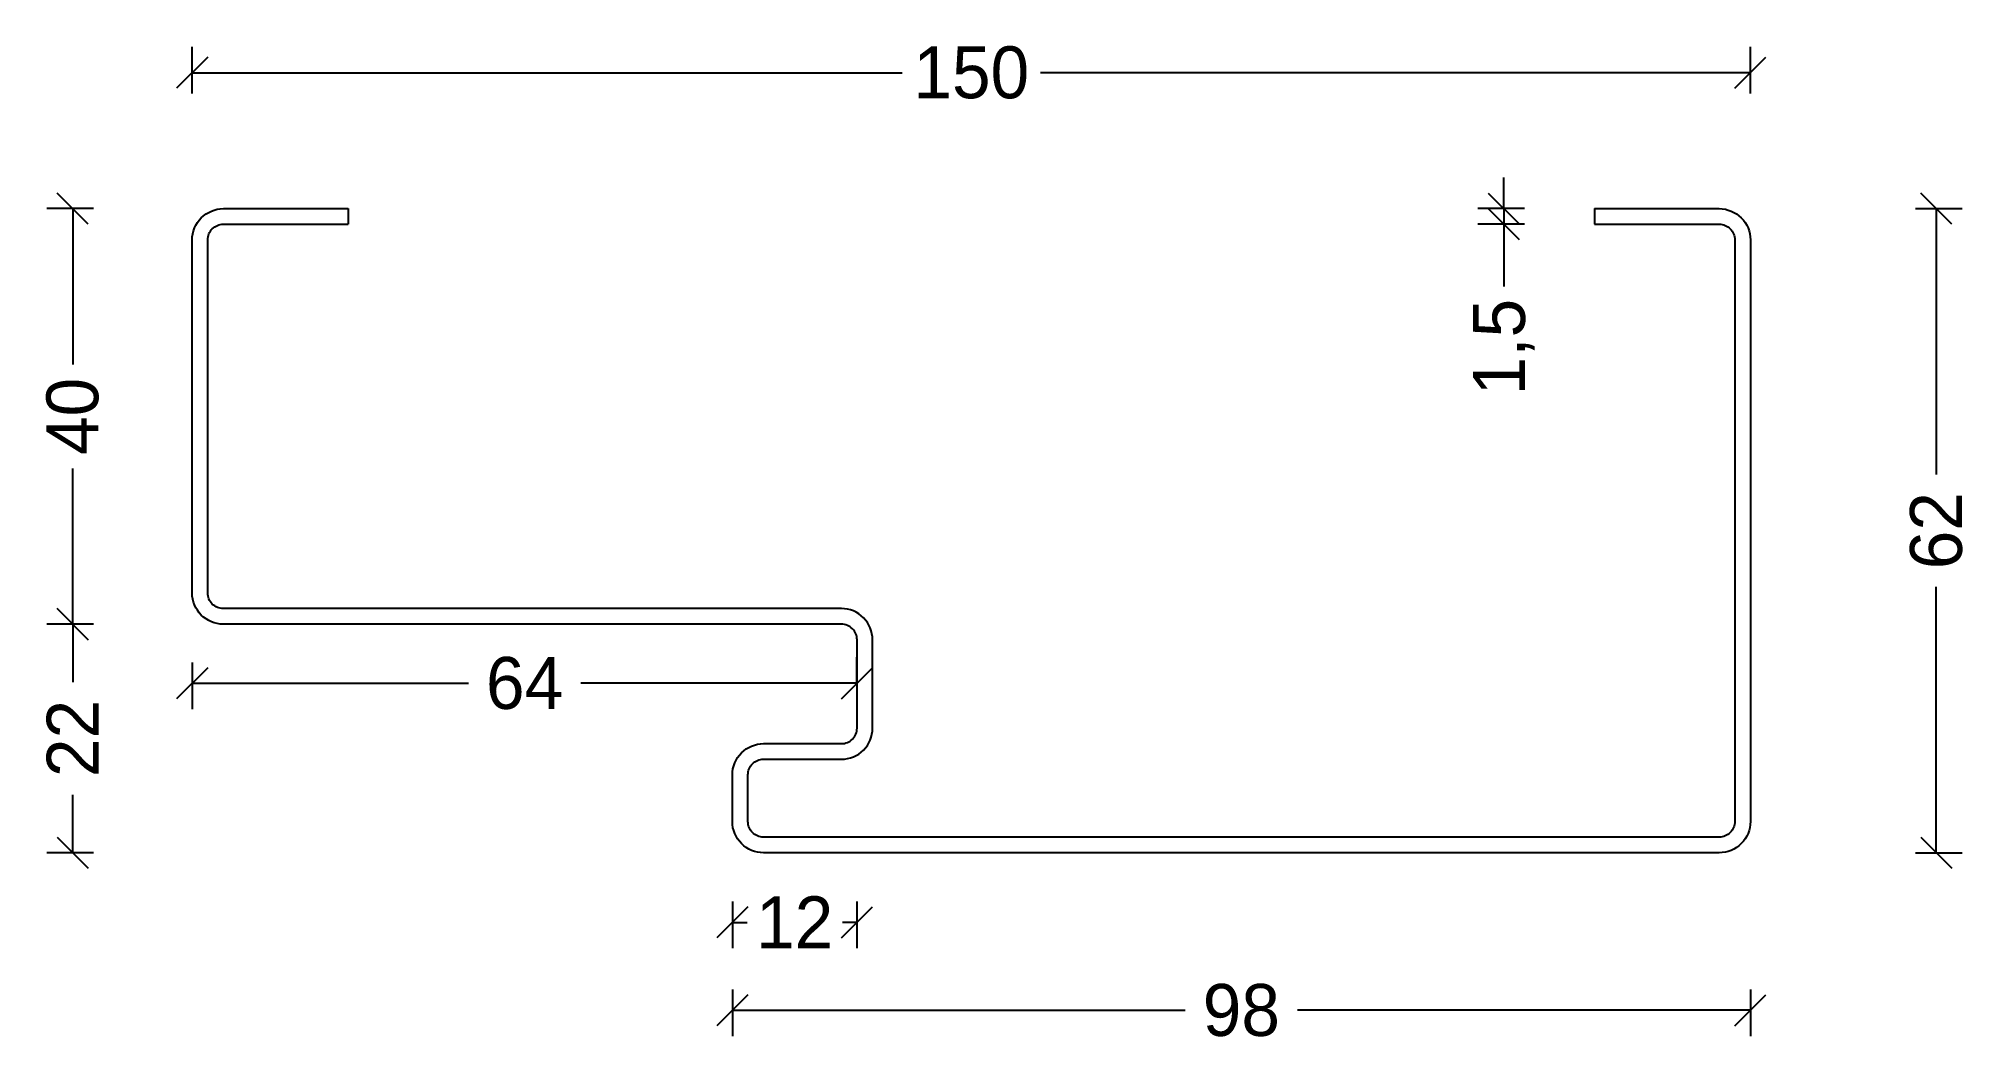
# Model space of a CAD drawing. Header units: inches. Extents: x -1 to 185, y -1 to 96.
import ezdxf

# ---------------------------------------------------------------- set-up
doc = ezdxf.new("R2010")
doc.units = ezdxf.units.IN
doc.header["$MEASUREMENT"] = 0
doc.layers.add('A-DIMS-INSD', color=7, linetype='Continuous')
doc.dimstyles.new('Sh', dxfattribs={"dimscale": 2, "dimtxt": 2.5, "dimasz": 1.5, "dimexe": 1.25, "dimexo": 0.625, "dimtad": 0, "dimtxsty": 'Standard', "dimblk": 'OBLIQUE', "dimcen": 2.5, "dimadec": 0, "dimazin": 0, "dimtfac": 1, "dimtmove": 0, "dimatfit": 3, "dimfxl": 1, "dimfxlon": 1, "dimarcsym": 0})

# ---------------------------------------------------------------- blocks, each defined once
blk = doc.blocks.new('_Oblique')
at = {"color": 0, "linetype": 'ByBlock', "lineweight": -2}
blk.add_line((-0.5, -0.5), (0.5, 0.5), dxfattribs=at)
blk = doc.blocks.new('*D14')
at = {"layer": 'A-DIMS-INSD', "color": 0, "lineweight": -2, "transparency": 16777216}
for p, q in [((4.6, 39.78), (0.1, 39.78)), ((2.6, 39.78), (2.6, 34.2)), ((2.6, 17.78), (2.6, 23.36)), ((4.6, 17.78), (0.1, 17.78))]:
    blk.add_line(p, q, dxfattribs=at)
at = {"layer": 'Defpoints', "color": 0, "transparency": 16777216}
for p in [(2.6, 39.78), (76.6, 39.78), (91.14, 17.78)]:
    blk.add_point(p, dxfattribs=at)
at = {"layer": 'A-DIMS-INSD', "color": 0, "lineweight": -2, "transparency": 16777216, "xscale": 3, "yscale": 3, "zscale": 3}
for p, rotation in [((2.6, 39.78), 90), ((2.6, 17.78), 270)]:
    blk.add_blockref('_Oblique', p, dxfattribs=dict(at, rotation=rotation))
at = {"layer": 'A-DIMS-INSD', "color": 0, "transparency": 16777216, "insert": (2.6, 28.78), "char_height": 5, "attachment_point": 5, "rotation": 90}
blk.add_mtext('22', dxfattribs=at)
blk = doc.blocks.new('*D15')
at = {"layer": 'A-DIMS-INSD', "color": 0, "lineweight": -2, "transparency": 16777216}
for p, q in [((4.6, 79.78), (0.1, 79.78)), ((2.6, 79.78), (2.6, 64.78)), ((2.6, 39.78), (2.6, 54.78)), ((4.6, 39.78), (0.1, 39.78))]:
    blk.add_line(p, q, dxfattribs=at)
at = {"layer": 'Defpoints', "color": 0, "transparency": 16777216}
for p in [(2.6, 79.78), (17.1, 79.78), (17.1, 39.78)]:
    blk.add_point(p, dxfattribs=at)
at = {"layer": 'A-DIMS-INSD', "color": 0, "lineweight": -2, "transparency": 16777216, "xscale": 3, "yscale": 3, "zscale": 3}
for p, rotation in [((2.6, 79.78), 90), ((2.6, 39.78), 270)]:
    blk.add_blockref('_Oblique', p, dxfattribs=dict(at, rotation=rotation))
at = {"layer": 'A-DIMS-INSD', "color": 0, "transparency": 16777216, "insert": (2.6, 59.78), "char_height": 5, "attachment_point": 5, "rotation": 90}
blk.add_mtext('40', dxfattribs=at)
blk = doc.blocks.new('*D16')
at = {"layer": 'A-DIMS-INSD', "color": 0, "lineweight": -2, "transparency": 16777216}
for p, q in [((66.1, 4.61), (66.1, 0.11)), ((164.1, 4.61), (164.1, 0.11)), ((66.1, 2.61), (109.69, 2.61)), ((164.1, 2.61), (120.52, 2.61))]:
    blk.add_line(p, q, dxfattribs=at)
at = {"layer": 'Defpoints', "color": 0, "transparency": 16777216}
for p in [(66.1, 20.78), (164.1, 20.78), (164.1, 2.61)]:
    blk.add_point(p, dxfattribs=at)
at = {"layer": 'A-DIMS-INSD', "color": 0, "lineweight": -2, "transparency": 16777216, "xscale": 3, "yscale": 3, "zscale": 3, "rotation": 180}
blk.add_blockref('_Oblique', (66.1, 2.61), dxfattribs=at)
at = {"layer": 'A-DIMS-INSD', "color": 0, "lineweight": -2, "transparency": 16777216, "xscale": 3, "yscale": 3, "zscale": 3}
blk.add_blockref('_Oblique', (164.1, 2.61), dxfattribs=at)
at = {"layer": 'A-DIMS-INSD', "color": 0, "transparency": 16777216, "insert": (115.1, 2.61), "char_height": 5, "attachment_point": 5}
blk.add_mtext('98', dxfattribs=at)
blk = doc.blocks.new('*D17')
at = {"layer": 'A-DIMS-INSD', "color": 0, "lineweight": -2, "transparency": 16777216}
for p, q in [((14.1, 36.09), (14.1, 31.59)), ((78.1, 34.09), (78.1, 36.59)), ((14.1, 34.09), (40.69, 34.09)), ((78.1, 34.09), (51.52, 34.09))]:
    blk.add_line(p, q, dxfattribs=at)
at = {"layer": 'Defpoints', "color": 0, "transparency": 16777216}
for p in [(14.1, 42.78), (78.1, 34.09), (78.1, 34.09)]:
    blk.add_point(p, dxfattribs=at)
at = {"layer": 'A-DIMS-INSD', "color": 0, "lineweight": -2, "transparency": 16777216, "xscale": 3, "yscale": 3, "zscale": 3, "rotation": 180}
blk.add_blockref('_Oblique', (14.1, 34.09), dxfattribs=at)
at = {"layer": 'A-DIMS-INSD', "color": 0, "lineweight": -2, "transparency": 16777216, "xscale": 3, "yscale": 3, "zscale": 3}
blk.add_blockref('_Oblique', (78.1, 34.09), dxfattribs=at)
at = {"layer": 'A-DIMS-INSD', "color": 0, "transparency": 16777216, "insert": (46.1, 34.09), "char_height": 5, "attachment_point": 5}
blk.add_mtext('64', dxfattribs=at)
blk = doc.blocks.new('*D19')
at = {"layer": 'A-DIMS-INSD', "color": 0, "lineweight": -2, "transparency": 16777216}
for p, q in [((180, 79.78), (184.5, 79.78)), ((182, 79.78), (182, 54.2)), ((182, 17.78), (182, 43.36)), ((180, 17.78), (184.5, 17.78))]:
    blk.add_line(p, q, dxfattribs=at)
at = {"layer": 'Defpoints', "color": 0, "transparency": 16777216}
for p in [(161.1, 79.78), (182, 79.78), (161.1, 17.78)]:
    blk.add_point(p, dxfattribs=at)
at = {"layer": 'A-DIMS-INSD', "color": 0, "lineweight": -2, "transparency": 16777216, "xscale": 3, "yscale": 3, "zscale": 3}
for p, rotation in [((182, 79.78), 90), ((182, 17.78), 270)]:
    blk.add_blockref('_Oblique', p, dxfattribs=dict(at, rotation=rotation))
at = {"layer": 'A-DIMS-INSD', "color": 0, "transparency": 16777216, "insert": (182, 48.78), "char_height": 5, "attachment_point": 5, "rotation": 90}
blk.add_mtext('62', dxfattribs=at)
blk = doc.blocks.new('*D20')
at = {"layer": 'A-DIMS-INSD', "color": 0, "lineweight": -2, "transparency": 16777216}
for p, q in [((140.37, 79.78), (140.37, 82.78)), ((142.37, 79.78), (137.87, 79.78)), ((142.37, 78.28), (137.87, 78.28)), ((140.37, 79.78), (140.37, 78.28)), ((140.37, 78.28), (140.37, 72.28))]:
    blk.add_line(p, q, dxfattribs=at)
at = {"layer": 'Defpoints', "color": 0, "transparency": 16777216}
for p in [(140.37, 78.28), (149.1, 79.78), (149.1, 78.28)]:
    blk.add_point(p, dxfattribs=at)
at = {"layer": 'A-DIMS-INSD', "color": 0, "lineweight": -2, "transparency": 16777216, "xscale": 3, "yscale": 3, "zscale": 3}
for p, rotation in [((140.37, 79.78), 270), ((140.37, 78.28), 90)]:
    blk.add_blockref('_Oblique', p, dxfattribs=dict(at, rotation=rotation))
at = {"layer": 'A-DIMS-INSD', "color": 0, "transparency": 16777216, "insert": (140.37, 66.45), "char_height": 5, "attachment_point": 5, "rotation": 90}
blk.add_mtext('1,5', dxfattribs=at)
blk = doc.blocks.new('*D21')
at = {"layer": 'A-DIMS-INSD', "color": 0, "lineweight": -2, "transparency": 16777216}
for p, q in [((14.1, 90.87), (14.1, 95.37)), ((164.1, 90.87), (164.1, 95.37)), ((14.1, 92.87), (82.44, 92.87)), ((164.1, 92.87), (95.77, 92.87))]:
    blk.add_line(p, q, dxfattribs=at)
at = {"layer": 'Defpoints', "color": 0, "transparency": 16777216}
for p in [(14.1, 92.87), (14.1, 76.78), (164.1, 76.78)]:
    blk.add_point(p, dxfattribs=at)
at = {"layer": 'A-DIMS-INSD', "color": 0, "lineweight": -2, "transparency": 16777216, "xscale": 3, "yscale": 3, "zscale": 3, "rotation": 180}
blk.add_blockref('_Oblique', (14.1, 92.87), dxfattribs=at)
at = {"layer": 'A-DIMS-INSD', "color": 0, "lineweight": -2, "transparency": 16777216, "xscale": 3, "yscale": 3, "zscale": 3}
blk.add_blockref('_Oblique', (164.1, 92.87), dxfattribs=at)
at = {"layer": 'A-DIMS-INSD', "color": 0, "transparency": 16777216, "insert": (89.1, 92.87), "char_height": 5, "attachment_point": 5}
blk.add_mtext('150', dxfattribs=at)
blk = doc.blocks.new('*D22')
at = {"layer": 'A-DIMS-INSD', "color": 0, "lineweight": -2, "transparency": 16777216}
for p, q in [((66.1, 13.08), (66.1, 8.58)), ((78.1, 13.08), (78.1, 8.58)), ((66.1, 11.08), (67.52, 11.08)), ((78.1, 11.08), (76.69, 11.08))]:
    blk.add_line(p, q, dxfattribs=at)
at = {"layer": 'Defpoints', "color": 0, "transparency": 16777216}
for p in [(78.1, 29.78), (66.1, 20.78), (66.1, 11.08)]:
    blk.add_point(p, dxfattribs=at)
at = {"layer": 'A-DIMS-INSD', "color": 0, "lineweight": -2, "transparency": 16777216, "xscale": 3, "yscale": 3, "zscale": 3, "rotation": 180}
blk.add_blockref('_Oblique', (66.1, 11.08), dxfattribs=at)
at = {"layer": 'A-DIMS-INSD', "color": 0, "lineweight": -2, "transparency": 16777216, "xscale": 3, "yscale": 3, "zscale": 3}
blk.add_blockref('_Oblique', (78.1, 11.08), dxfattribs=at)
at = {"layer": 'A-DIMS-INSD', "color": 0, "transparency": 16777216, "insert": (72.1, 11.08), "char_height": 5, "attachment_point": 5}
blk.add_mtext('12', dxfattribs=at)

msp = doc.modelspace()

# ---------------------------------------------------------------- linework, layer by layer
for p, q in [((29.102, 79.779), (29.102, 78.279)), ((149.102, 79.779), (149.102, 78.279))]:
    msp.add_line(p, q)
for points in [[(149.102, 79.779), (161.102, 79.779, -0.4142136), (164.102, 76.779), (164.102, 20.779, -0.4142136), (161.102, 17.779), (69.102, 17.779, -0.4142136), (66.102, 20.779), (66.102, 25.279, -0.4142136), (69.102, 28.279), (76.602, 28.279, 0.4142136), (78.102, 29.779), (78.102, 38.279, 0.4142136), (76.602, 39.779), (17.102, 39.779, -0.4142136), (14.102, 42.779), (14.102, 76.779, -0.4142136), (17.102, 79.779), (29.102, 79.779)], [(149.102, 78.279), (161.102, 78.279, -0.4142136), (162.602, 76.779), (162.602, 20.779, -0.4142136), (161.102, 19.279), (69.102, 19.279, -0.4142136), (67.602, 20.779), (67.602, 25.279, -0.4142136), (69.102, 26.779), (76.602, 26.779, 0.4142136), (79.602, 29.779), (79.602, 38.279, 0.4142136), (76.602, 41.279), (17.102, 41.279, -0.4142136), (15.602, 42.779), (15.602, 76.779, -0.4142136), (17.102, 78.279), (29.102, 78.279)]]:
    msp.add_lwpolyline(points, format="xyb")

# ---------------------------------------------------------------- dimensions: what is measured, and where the dimension line sits
at = {"layer": 'A-DIMS-INSD', "color": 0}
dim = msp.add_linear_dim(base=(14.102, 92.865), p1=(164.102, 76.779), p2=(14.102, 76.779), dimstyle='Sh', dxfattribs=at)
dim.commit()
dim.dimension.update_dxf_attribs({"geometry": '*D21', "text_midpoint": (89.102, 92.865)})
for base, p1, p2, angle, picture, middle in [((140.37, 78.279), (149.102, 79.779), (149.102, 78.279), 90, '*D20', (140.37, 66.446)), ((2.602, 79.779), (17.102, 39.779), (17.102, 79.779), 270, '*D15', (2.602, 59.779)), ((181.995, 79.779), (161.102, 17.779), (161.102, 79.779), 270, '*D19', (181.995, 48.779)), ((78.102, 34.086), (14.102, 42.779), (78.102, 34.086), 180, '*D17', (46.102, 34.086)), ((2.602, 39.779), (91.139, 17.779), (76.602, 39.779), 270, '*D14', (2.602, 28.779)), ((66.102, 11.079), (78.102, 29.779), (66.102, 20.779), 180, '*D22', (72.102, 11.079)), ((164.102, 2.614), (66.102, 20.779), (164.102, 20.779), 180, '*D16', (115.102, 2.614))]:
    dim = msp.add_linear_dim(base=base, p1=p1, p2=p2, angle=angle, dimstyle='Sh', dxfattribs=at)
    dim.commit()
    dim.dimension.update_dxf_attribs({"geometry": picture, "text_midpoint": middle})

doc.saveas('drawing.dxf')
